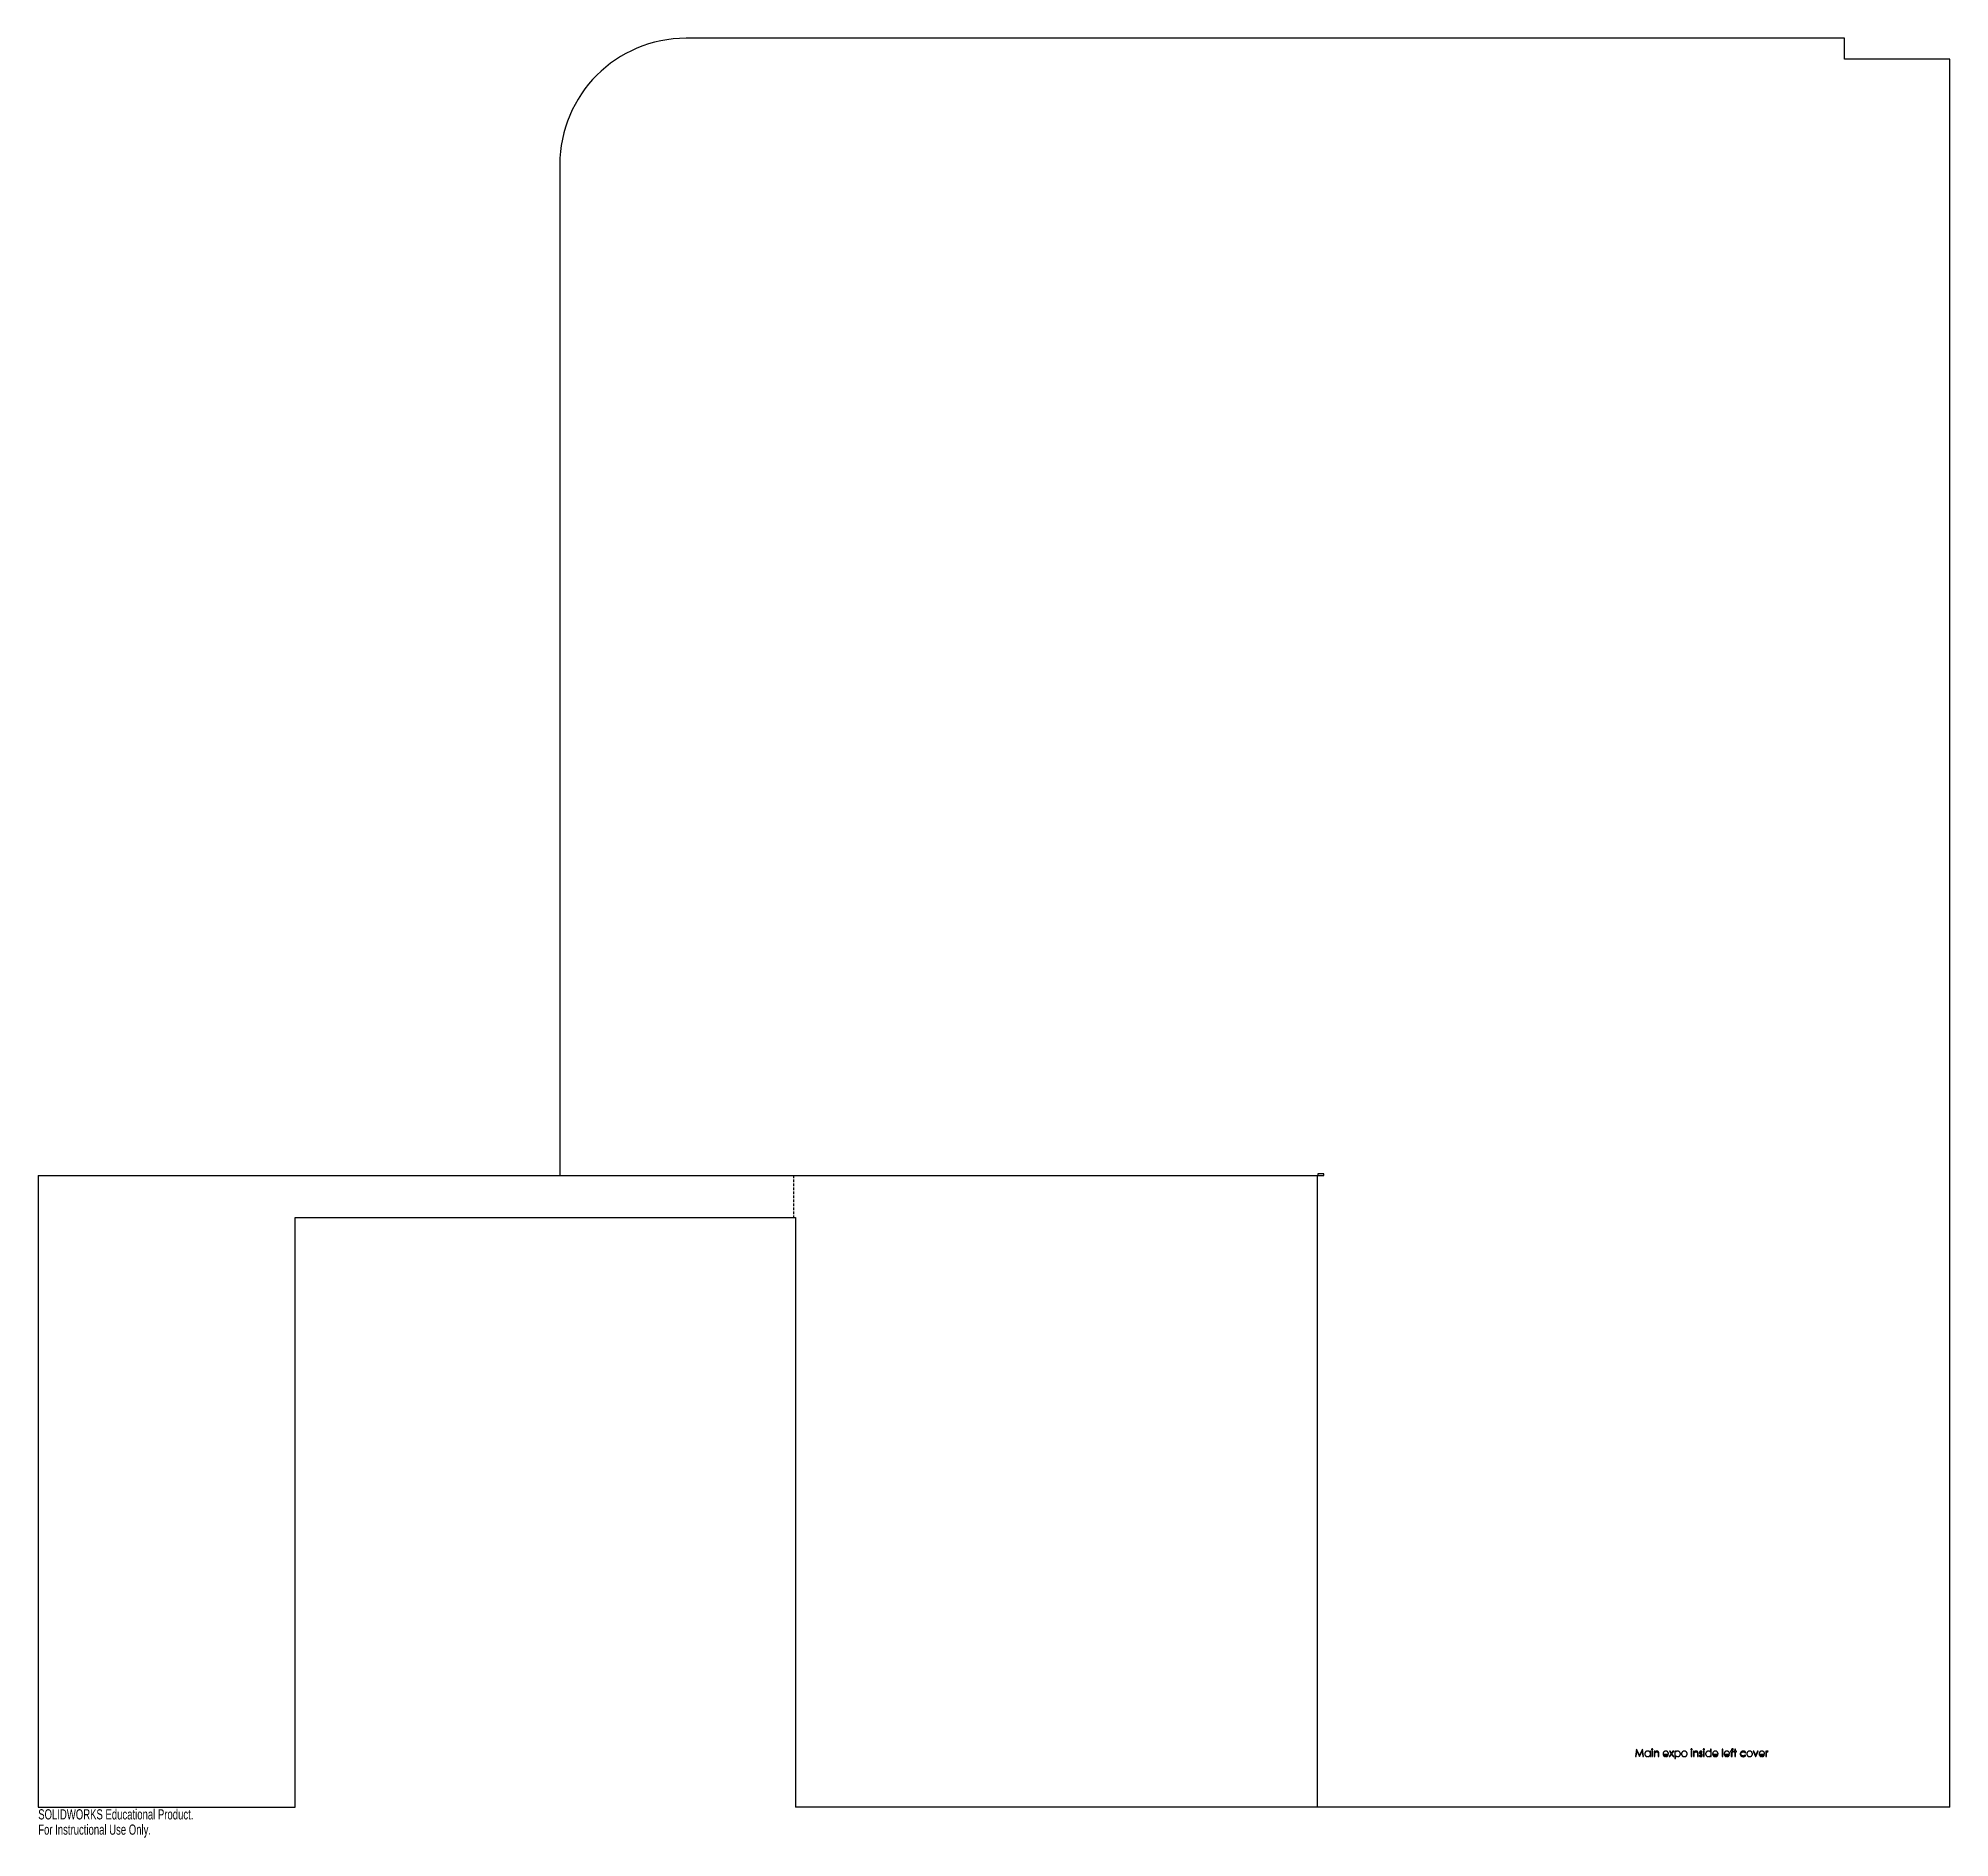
# Model space of a CAD drawing. Header units: millimetres. Extents: x -609 to 298, y -15 to 840.
import ezdxf

# ---------------------------------------------------------------- set-up
doc = ezdxf.new("R2010")
doc.units = ezdxf.units.MM
doc.linetypes.add('HIDDEN', pattern=[1.905, 1.27, -0.635])
doc.styles.add('SLDTEXTSTYLE0', font='TXT', dxfattribs={"width": 0.7})

msp = doc.modelspace()

# ---------------------------------------------------------------- linework, layer by layer
at = {"color": 7, "linetype": 'Continuous', "lineweight": 25}
for p, q in [((248.32, 840), (-301.68, 840)), ((248.32, 830), (248.32, 840)), ((298.32, 830), (248.32, 830)), ((298.32, 0), (298.32, 830)), ((-361.68, 780), (-361.68, 300)), ((-609.32, 300), (1.07, 300)), ((-609.32, 300), (-609.32, 0)), ((1.07, 300.75), (-1.68, 300.75)), ((-1.68, 300.75), (-1.68, 300)), ((1.07, 300), (1.07, 300.75)), ((-487.32, 280), (-249.72, 280)), ((-487.32, 0), (-487.32, 280)), ((-249.72, 280), (-249.72, 0)), ((149.52, 27.5), (149.06, 24)), ((149.57, 27.5), (149.52, 27.5)), ((151.01, 24.63), (149.57, 27.5)), ((152.45, 27.5), (151.01, 24.63)), ((152.5, 27.5), (152.45, 27.5)), ((152.96, 24), (152.5, 27.5)), ((185.09, 27.59), (184.78, 27.59)), ((184.78, 27.59), (184.78, 26.06)), ((185.09, 24), (185.09, 27.59)), ((190.57, 27.59), (190.25, 27.59)), ((190.25, 27.59), (190.25, 24)), ((190.57, 24), (190.57, 27.59)), ((195.5, 27.24), (195.5, 27.57)), ((196.58, 27.59), (196.27, 27.59)), ((196.27, 27.59), (196.27, 26.55)), ((196.58, 26.55), (196.58, 27.59)), ((149.06, 24), (149.38, 24)), ((149.38, 24), (149.71, 26.52)), ((149.71, 26.52), (150.98, 24)), ((150.98, 24), (151.05, 24)), ((151.05, 24), (152.31, 26.52)), ((152.31, 26.52), (152.65, 24)), ((152.65, 24), (152.96, 24)), ((156.19, 26.55), (155.88, 26.55)), ((155.88, 26.55), (155.88, 26.08)), ((155.88, 24.44), (155.88, 24)), ((155.88, 24), (156.19, 24)), ((156.19, 24), (156.19, 26.55)), ((157.18, 26.55), (156.87, 26.55)), ((156.87, 26.55), (156.87, 24)), ((156.87, 24), (157.18, 24)), ((157.18, 24), (157.18, 26.55)), ((158.26, 26.55), (157.94, 26.55)), ((157.94, 26.55), (157.94, 24)), ((157.94, 24), (158.26, 24)), ((158.26, 26.09), (158.26, 26.55)), ((158.26, 24), (158.26, 24.92)), ((159.87, 25.2), (159.87, 24)), ((159.87, 24), (160.19, 24)), ((160.19, 24), (160.19, 25.3)), ((162.48, 25.21), (164.77, 25.21)), ((164.63, 24.66), (164.35, 24.8)), ((166.01, 25.37), (165.03, 24)), ((165.03, 24), (165.41, 24)), ((165.54, 26.55), (165.17, 26.55)), ((165.17, 26.55), (166.01, 25.37)), ((165.41, 24), (166.2, 25.11)), ((166.2, 25.63), (165.54, 26.55)), ((166.86, 26.55), (166.2, 25.63)), ((166.2, 25.11), (166.99, 24)), ((166.39, 25.37), (167.23, 26.55)), ((167.37, 24), (166.39, 25.37)), ((167.23, 26.55), (166.86, 26.55)), ((166.99, 24), (167.37, 24)), ((168.04, 26.55), (167.73, 26.55)), ((167.73, 26.55), (167.73, 23.05)), ((167.73, 23.05), (168.04, 23.05)), ((168.04, 26.08), (168.04, 26.55)), ((168.04, 23.05), (168.04, 24.46)), ((175.85, 26.55), (175.53, 26.55)), ((175.53, 26.55), (175.53, 24)), ((175.53, 24), (175.85, 24)), ((175.85, 24), (175.85, 26.55)), ((176.93, 26.55), (176.61, 26.55)), ((176.61, 26.55), (176.61, 24)), ((176.61, 24), (176.93, 24)), ((176.93, 26.09), (176.93, 26.55)), ((176.93, 24), (176.93, 24.92)), ((178.54, 25.2), (178.54, 24)), ((178.54, 24), (178.85, 24)), ((178.85, 24), (178.85, 25.3)), ((179.56, 24.54), (179.35, 24.3)), ((180.57, 26.02), (180.78, 26.24)), ((181.73, 26.55), (181.41, 26.55)), ((181.41, 26.55), (181.41, 24)), ((181.41, 24), (181.73, 24)), ((181.73, 24), (181.73, 26.55)), ((184.78, 24.44), (184.78, 24)), ((184.78, 24), (185.09, 24)), ((186.03, 25.21), (188.32, 25.21)), ((188.19, 24.66), (187.91, 24.8)), ((190.25, 24), (190.57, 24)), ((191.51, 25.21), (193.8, 25.21)), ((193.66, 24.66), (193.38, 24.8)), ((194.6, 26.55), (194.25, 26.55)), ((194.25, 26.55), (194.25, 26.24)), ((194.25, 26.24), (194.6, 26.24)), ((194.6, 26.96), (194.6, 26.55)), ((194.6, 26.24), (194.6, 24)), ((194.6, 24), (194.92, 24)), ((194.92, 26.55), (194.92, 26.91)), ((195.46, 26.55), (194.92, 26.55)), ((194.92, 24), (194.92, 26.24)), ((194.92, 26.24), (195.46, 26.24)), ((195.46, 26.24), (195.46, 26.55)), ((195.82, 26.55), (195.82, 26.24)), ((196.27, 26.55), (195.82, 26.55)), ((195.82, 26.24), (196.27, 26.24)), ((196.27, 26.24), (196.27, 24)), ((196.27, 24), (196.58, 24)), ((197.03, 26.55), (196.58, 26.55)), ((196.58, 24), (196.58, 26.24)), ((196.58, 26.24), (197.03, 26.24)), ((197.03, 26.24), (197.03, 26.55)), ((201.16, 25.84), (201.43, 26)), ((201.43, 24.54), (201.16, 24.72)), ((205.31, 26.55), (204.97, 26.55)), ((204.97, 26.55), (206.14, 24)), ((206.16, 24.69), (205.31, 26.55)), ((206.14, 24), (206.18, 24)), ((207.01, 26.55), (206.16, 24.69)), ((206.18, 24), (207.35, 26.55)), ((207.35, 26.55), (207.01, 26.55)), ((208.11, 25.21), (210.4, 25.21)), ((210.27, 24.66), (209.99, 24.8)), ((211.25, 26.55), (210.94, 26.55)), ((210.94, 26.55), (210.94, 24)), ((210.94, 24), (211.25, 24)), ((211.25, 26.18), (211.25, 26.55)), ((211.25, 24), (211.25, 24.86)), ((211.98, 26.24), (212.15, 26.51)), ((-609.32, 0), (-487.32, 0)), ((298.32, 0), (-249.72, 0))]:
    msp.add_line(p, q, dxfattribs=at)
at = {"color": 7, "linetype": 'HIDDEN'}
msp.add_line((-250.66, 300), (-250.66, 280), dxfattribs=at)
at = {"color": 7, "linetype": 'Continuous'}
msp.add_line((-1.84, 0), (-1.84, 300), dxfattribs=at)
at = {"color": 7, "linetype": 'Continuous', "lineweight": 25}
msp.add_arc((-301.68, 780), 60, 90, 180, dxfattribs=at)
for points, knots in [([(157.02, 27.63), (156.99, 27.63), (156.93, 27.62), (156.86, 27.59), (156.82, 27.55), (156.78, 27.51), (156.74, 27.45), (156.73, 27.4), (156.73, 27.36)], [0, 0, 0, 0, 0.255106, 0.381885, 0.510255, 0.636563, 0.757851, 1, 1, 1, 1]), ([(156.73, 27.36), (156.73, 27.33), (156.74, 27.27), (156.78, 27.21), (156.82, 27.17), (156.86, 27.14), (156.93, 27.1), (156.99, 27.09), (157.02, 27.09)], [0, 0, 0, 0, 0.238915, 0.359557, 0.486635, 0.615787, 0.743339, 1, 1, 1, 1]), ([(157.32, 27.36), (157.32, 27.4), (157.31, 27.45), (157.27, 27.51), (157.23, 27.55), (157.19, 27.59), (157.12, 27.62), (157.06, 27.63), (157.02, 27.63)], [0, 0, 0, 0, 0.24077, 0.361368, 0.48802, 0.615659, 0.741716, 1, 1, 1, 1]), ([(157.02, 27.09), (157.06, 27.09), (157.12, 27.1), (157.19, 27.14), (157.23, 27.17), (157.27, 27.21), (157.31, 27.27), (157.32, 27.33), (157.32, 27.36)], [0, 0, 0, 0, 0.25985, 0.386671, 0.515083, 0.642503, 0.762454, 1, 1, 1, 1]), ([(175.69, 27.63), (175.65, 27.63), (175.6, 27.62), (175.53, 27.59), (175.48, 27.55), (175.45, 27.51), (175.41, 27.45), (175.4, 27.4), (175.4, 27.36)], [0, 0, 0, 0, 0.255106, 0.381885, 0.510255, 0.636563, 0.757851, 1, 1, 1, 1]), ([(175.4, 27.36), (175.4, 27.33), (175.41, 27.27), (175.45, 27.21), (175.48, 27.17), (175.53, 27.14), (175.6, 27.1), (175.65, 27.09), (175.69, 27.09)], [0, 0, 0, 0, 0.238915, 0.359557, 0.486635, 0.615787, 0.743339, 1, 1, 1, 1]), ([(175.98, 27.36), (175.98, 27.4), (175.97, 27.45), (175.94, 27.51), (175.9, 27.55), (175.85, 27.59), (175.79, 27.62), (175.73, 27.63), (175.69, 27.63)], [0, 0, 0, 0, 0.24077, 0.361368, 0.48802, 0.615659, 0.741716, 1, 1, 1, 1]), ([(175.69, 27.09), (175.73, 27.09), (175.79, 27.1), (175.85, 27.14), (175.9, 27.17), (175.94, 27.21), (175.97, 27.27), (175.98, 27.33), (175.98, 27.36)], [0, 0, 0, 0, 0.25985, 0.386671, 0.515083, 0.642503, 0.762454, 1, 1, 1, 1]), ([(181.57, 27.63), (181.53, 27.63), (181.47, 27.62), (181.41, 27.59), (181.36, 27.55), (181.33, 27.51), (181.29, 27.45), (181.28, 27.4), (181.28, 27.36)], [0, 0, 0, 0, 0.255106, 0.381885, 0.510255, 0.636563, 0.757851, 1, 1, 1, 1]), ([(181.28, 27.36), (181.28, 27.33), (181.29, 27.27), (181.33, 27.21), (181.36, 27.17), (181.41, 27.14), (181.47, 27.1), (181.53, 27.09), (181.57, 27.09)], [0, 0, 0, 0, 0.238915, 0.359557, 0.486635, 0.615787, 0.743339, 1, 1, 1, 1]), ([(181.86, 27.36), (181.86, 27.4), (181.85, 27.45), (181.81, 27.51), (181.78, 27.55), (181.73, 27.59), (181.66, 27.62), (181.61, 27.63), (181.57, 27.63)], [0, 0, 0, 0, 0.24077, 0.361368, 0.48802, 0.615659, 0.741716, 1, 1, 1, 1]), ([(181.57, 27.09), (181.61, 27.09), (181.66, 27.1), (181.73, 27.14), (181.78, 27.17), (181.81, 27.21), (181.85, 27.27), (181.86, 27.33), (181.86, 27.36)], [0, 0, 0, 0, 0.25985, 0.386671, 0.515083, 0.642503, 0.762454, 1, 1, 1, 1]), ([(195.12, 27.63), (195.07, 27.63), (194.99, 27.62), (194.89, 27.59), (194.83, 27.56), (194.77, 27.52), (194.72, 27.47), (194.68, 27.42), (194.66, 27.37), (194.64, 27.33), (194.63, 27.29), (194.62, 27.25), (194.62, 27.2), (194.61, 27.15), (194.61, 27.07), (194.6, 27.01), (194.6, 26.96)], [0, 0, 0, 0, 0.16461, 0.240355, 0.313698, 0.383938, 0.451083, 0.516827, 0.583095, 0.61837, 0.658496, 0.703358, 0.752084, 0.807052, 0.866144, 1, 1, 1, 1]), ([(194.92, 26.91), (194.92, 26.94), (194.92, 26.99), (194.92, 27.05), (194.93, 27.09), (194.93, 27.12), (194.93, 27.15), (194.93, 27.17), (194.94, 27.19), (194.95, 27.21), (194.97, 27.24), (194.99, 27.26), (195.02, 27.28), (195.06, 27.3), (195.11, 27.31), (195.15, 27.32), (195.18, 27.32)], [0, 0, 0, 0, 0.177182, 0.250494, 0.316567, 0.371666, 0.418491, 0.455466, 0.483325, 0.531454, 0.583012, 0.639224, 0.702281, 0.770576, 0.841276, 1, 1, 1, 1]), ([(195.5, 27.57), (195.43, 27.59), (195.31, 27.62), (195.18, 27.63), (195.12, 27.63)], [0, 0, 0, 0, 0.546137, 1, 1, 1, 1]), ([(195.18, 27.32), (195.23, 27.32), (195.34, 27.3), (195.45, 27.26), (195.5, 27.24)], [0, 0, 0, 0, 0.446972, 1, 1, 1, 1]), ([(154.85, 26.6), (154.76, 26.6), (154.62, 26.59), (154.45, 26.55), (154.33, 26.5), (154.21, 26.45), (154.1, 26.38), (153.99, 26.31), (153.9, 26.21), (153.8, 26.12), (153.72, 26.01), (153.65, 25.9), (153.6, 25.79), (153.56, 25.67), (153.51, 25.5), (153.5, 25.37), (153.5, 25.28)], [0, 0, 0, 0, 0.128369, 0.190418, 0.251921, 0.313274, 0.375086, 0.438389, 0.503209, 0.567967, 0.630868, 0.691997, 0.752426, 0.813096, 0.873921, 1, 1, 1, 1]), ([(153.5, 25.28), (153.5, 25.19), (153.51, 25.06), (153.55, 24.89), (153.6, 24.77), (153.65, 24.65), (153.72, 24.54), (153.8, 24.44), (153.89, 24.34), (153.99, 24.25), (154.1, 24.17), (154.21, 24.1), (154.32, 24.05), (154.44, 24), (154.61, 23.96), (154.75, 23.95), (154.84, 23.95)], [0, 0, 0, 0, 0.128099, 0.189669, 0.250706, 0.311891, 0.373265, 0.435809, 0.500424, 0.565061, 0.627671, 0.689332, 0.75007, 0.810996, 0.872567, 1, 1, 1, 1]), ([(154.84, 23.95), (154.94, 23.95), (155.08, 23.97), (155.27, 24.02), (155.41, 24.07), (155.54, 24.14), (155.7, 24.25), (155.81, 24.36), (155.88, 24.44)], [0, 0, 0, 0, 0.251855, 0.3727, 0.492835, 0.61373, 0.737915, 1, 1, 1, 1]), ([(155.88, 26.08), (155.82, 26.17), (155.72, 26.28), (155.55, 26.41), (155.43, 26.48), (155.29, 26.53), (155.1, 26.59), (154.95, 26.6), (154.85, 26.6)], [0, 0, 0, 0, 0.261894, 0.385202, 0.504745, 0.623985, 0.745346, 1, 1, 1, 1]), ([(159.23, 26.6), (159.14, 26.6), (159, 26.59), (158.83, 26.53), (158.7, 26.48), (158.58, 26.41), (158.42, 26.29), (158.32, 26.18), (158.26, 26.09)], [0, 0, 0, 0, 0.243411, 0.36189, 0.48007, 0.601012, 0.726431, 1, 1, 1, 1]), ([(158.26, 24.92), (158.26, 25), (158.26, 25.11), (158.27, 25.25), (158.27, 25.34), (158.28, 25.42), (158.29, 25.51), (158.3, 25.57), (158.31, 25.61)], [0, 0, 0, 0, 0.333601, 0.479157, 0.61054, 0.728948, 0.832385, 1, 1, 1, 1]), ([(158.31, 25.61), (158.32, 25.66), (158.34, 25.72), (158.39, 25.81), (158.42, 25.87), (158.47, 25.93), (158.52, 25.99), (158.57, 26.04), (158.63, 26.09), (158.69, 26.14), (158.75, 26.18), (158.82, 26.21), (158.89, 26.24), (158.96, 26.26), (159.05, 26.28), (159.13, 26.29), (159.18, 26.29)], [0, 0, 0, 0, 0.123883, 0.184782, 0.245602, 0.307065, 0.369229, 0.432026, 0.49708, 0.561852, 0.625426, 0.687649, 0.74977, 0.811016, 0.873373, 1, 1, 1, 1]), ([(159.18, 26.29), (159.26, 26.29), (159.38, 26.27), (159.52, 26.22), (159.61, 26.16), (159.69, 26.09), (159.78, 25.97), (159.82, 25.86), (159.84, 25.78)], [0, 0, 0, 0, 0.270019, 0.390719, 0.506822, 0.621524, 0.739167, 1, 1, 1, 1]), ([(160.19, 25.3), (160.19, 25.38), (160.19, 25.5), (160.17, 25.65), (160.16, 25.75), (160.15, 25.84), (160.13, 25.92), (160.11, 26), (160.07, 26.09), (160.02, 26.18), (159.95, 26.29), (159.85, 26.38), (159.75, 26.46), (159.63, 26.52), (159.46, 26.58), (159.32, 26.6), (159.23, 26.6)], [0, 0, 0, 0, 0.131726, 0.190668, 0.245197, 0.295509, 0.341244, 0.383386, 0.42144, 0.492956, 0.562869, 0.633024, 0.704457, 0.776512, 0.848822, 1, 1, 1, 1]), ([(159.84, 25.78), (159.84, 25.75), (159.85, 25.7), (159.86, 25.63), (159.87, 25.56), (159.87, 25.48), (159.87, 25.36), (159.87, 25.27), (159.87, 25.2)], [0, 0, 0, 0, 0.158517, 0.25992, 0.376746, 0.510174, 0.65789, 1, 1, 1, 1]), ([(162.46, 26.12), (162.41, 26.06), (162.34, 25.97), (162.28, 25.83), (162.23, 25.72), (162.2, 25.61), (162.17, 25.46), (162.16, 25.35), (162.16, 25.27)], [0, 0, 0, 0, 0.253422, 0.376704, 0.499449, 0.622572, 0.746232, 1, 1, 1, 1]), ([(162.16, 25.27), (162.16, 25.19), (162.17, 25.06), (162.21, 24.9), (162.25, 24.79), (162.29, 24.67), (162.35, 24.56), (162.42, 24.46), (162.5, 24.36), (162.59, 24.26), (162.69, 24.18), (162.8, 24.11), (162.91, 24.05), (163.03, 24.01), (163.21, 23.96), (163.35, 23.95), (163.45, 23.95)], [0, 0, 0, 0, 0.12108, 0.180068, 0.23919, 0.298706, 0.358881, 0.420369, 0.483448, 0.546566, 0.608699, 0.670186, 0.731865, 0.795203, 0.860371, 1, 1, 1, 1]), ([(163.46, 26.6), (163.36, 26.6), (163.21, 26.59), (163.02, 26.54), (162.89, 26.48), (162.77, 26.42), (162.62, 26.3), (162.52, 26.2), (162.46, 26.12)], [0, 0, 0, 0, 0.260241, 0.383675, 0.50466, 0.625357, 0.746411, 1, 1, 1, 1]), ([(163.41, 24.27), (163.35, 24.27), (163.25, 24.27), (163.13, 24.3), (163.05, 24.33), (162.97, 24.37), (162.89, 24.41), (162.82, 24.47), (162.75, 24.53), (162.69, 24.6), (162.63, 24.67), (162.59, 24.75), (162.55, 24.83), (162.52, 24.92), (162.49, 25.04), (162.48, 25.14), (162.48, 25.21)], [0, 0, 0, 0, 0.127669, 0.188951, 0.249055, 0.309071, 0.369222, 0.430175, 0.492602, 0.555347, 0.616963, 0.678171, 0.739247, 0.801609, 0.865524, 1, 1, 1, 1]), ([(164.35, 24.8), (164.31, 24.74), (164.24, 24.65), (164.15, 24.54), (164.08, 24.48), (164.01, 24.44), (163.94, 24.39), (163.86, 24.36), (163.78, 24.32), (163.69, 24.3), (163.57, 24.27), (163.47, 24.27), (163.41, 24.27)], [0, 0, 0, 0, 0.207935, 0.294694, 0.369732, 0.440831, 0.514251, 0.59139, 0.672274, 0.754341, 0.836121, 1, 1, 1, 1]), ([(163.45, 23.95), (163.54, 23.95), (163.66, 23.96), (163.82, 23.99), (163.94, 24.03), (164.04, 24.07), (164.14, 24.13), (164.24, 24.19), (164.33, 24.26), (164.41, 24.34), (164.52, 24.47), (164.59, 24.58), (164.63, 24.66)], [0, 0, 0, 0, 0.178106, 0.261328, 0.341557, 0.420008, 0.498097, 0.5754, 0.653645, 0.734126, 0.818339, 1, 1, 1, 1]), ([(164.49, 26.1), (164.43, 26.18), (164.32, 26.29), (164.16, 26.41), (164.04, 26.48), (163.9, 26.53), (163.71, 26.59), (163.56, 26.6), (163.46, 26.6)], [0, 0, 0, 0, 0.255257, 0.377248, 0.497742, 0.61812, 0.740967, 1, 1, 1, 1]), ([(164.77, 25.21), (164.76, 25.29), (164.76, 25.42), (164.73, 25.58), (164.69, 25.7), (164.66, 25.81), (164.59, 25.94), (164.53, 26.04), (164.49, 26.1)], [0, 0, 0, 0, 0.270382, 0.39846, 0.52275, 0.643826, 0.763745, 1, 1, 1, 1]), ([(169.07, 26.6), (168.97, 26.6), (168.82, 26.59), (168.63, 26.53), (168.5, 26.48), (168.37, 26.41), (168.21, 26.28), (168.1, 26.17), (168.04, 26.08)], [0, 0, 0, 0, 0.253852, 0.374822, 0.494229, 0.613939, 0.736955, 1, 1, 1, 1]), ([(168.04, 24.46), (168.11, 24.38), (168.22, 24.27), (168.38, 24.15), (168.51, 24.08), (168.64, 24.02), (168.83, 23.97), (168.98, 23.95), (169.08, 23.95)], [0, 0, 0, 0, 0.262003, 0.386599, 0.507884, 0.62877, 0.749452, 1, 1, 1, 1]), ([(170.42, 25.28), (170.42, 25.37), (170.41, 25.5), (170.37, 25.67), (170.32, 25.79), (170.27, 25.9), (170.2, 26.01), (170.12, 26.12), (170.03, 26.21), (169.93, 26.31), (169.82, 26.38), (169.71, 26.45), (169.59, 26.5), (169.47, 26.55), (169.3, 26.59), (169.16, 26.6), (169.07, 26.6)], [0, 0, 0, 0, 0.126015, 0.186809, 0.247448, 0.307846, 0.369121, 0.43199, 0.496715, 0.561502, 0.624773, 0.686554, 0.747875, 0.809347, 0.871364, 1, 1, 1, 1]), ([(169.08, 23.95), (169.17, 23.95), (169.31, 23.96), (169.48, 24), (169.6, 24.05), (169.71, 24.1), (169.82, 24.17), (169.93, 24.25), (170.03, 24.34), (170.12, 24.44), (170.2, 24.54), (170.27, 24.65), (170.32, 24.77), (170.37, 24.89), (170.41, 25.06), (170.42, 25.19), (170.42, 25.28)], [0, 0, 0, 0, 0.1277, 0.18924, 0.250135, 0.310843, 0.372472, 0.435051, 0.499654, 0.564237, 0.62675, 0.688267, 0.74942, 0.810426, 0.871966, 1, 1, 1, 1]), ([(171.31, 26.18), (171.25, 26.11), (171.17, 26.01), (171.09, 25.87), (171.04, 25.76), (171, 25.64), (170.97, 25.48), (170.96, 25.35), (170.96, 25.27)], [0, 0, 0, 0, 0.253759, 0.377286, 0.498912, 0.621321, 0.744762, 1, 1, 1, 1]), ([(170.96, 25.27), (170.96, 25.18), (170.97, 25.06), (171.01, 24.89), (171.05, 24.77), (171.1, 24.66), (171.16, 24.55), (171.24, 24.45), (171.33, 24.35), (171.42, 24.25), (171.52, 24.17), (171.63, 24.1), (171.75, 24.05), (171.87, 24.01), (172.05, 23.96), (172.19, 23.95), (172.28, 23.95)], [0, 0, 0, 0, 0.123182, 0.183034, 0.242866, 0.302517, 0.363315, 0.425069, 0.489042, 0.553087, 0.615445, 0.677286, 0.739175, 0.801676, 0.865365, 1, 1, 1, 1]), ([(172.28, 26.6), (172.19, 26.6), (172.05, 26.59), (171.87, 26.54), (171.74, 26.5), (171.62, 26.44), (171.47, 26.34), (171.37, 26.25), (171.31, 26.18)], [0, 0, 0, 0, 0.258712, 0.382089, 0.503564, 0.625181, 0.747287, 1, 1, 1, 1]), ([(173.25, 26.18), (173.19, 26.25), (173.09, 26.34), (172.94, 26.44), (172.82, 26.5), (172.69, 26.54), (172.52, 26.59), (172.38, 26.6), (172.28, 26.6)], [0, 0, 0, 0, 0.253129, 0.375307, 0.496196, 0.617866, 0.741668, 1, 1, 1, 1]), ([(172.28, 23.95), (172.38, 23.95), (172.51, 23.96), (172.69, 24.01), (172.81, 24.05), (172.93, 24.1), (173.04, 24.17), (173.14, 24.25), (173.24, 24.35), (173.32, 24.45), (173.4, 24.55), (173.46, 24.66), (173.51, 24.77), (173.55, 24.89), (173.59, 25.06), (173.61, 25.18), (173.6, 25.27)], [0, 0, 0, 0, 0.134134, 0.197903, 0.260483, 0.322146, 0.383778, 0.446215, 0.510341, 0.574395, 0.636226, 0.697102, 0.756828, 0.816735, 0.876663, 1, 1, 1, 1]), ([(173.6, 25.27), (173.6, 25.35), (173.59, 25.48), (173.56, 25.64), (173.52, 25.76), (173.47, 25.87), (173.39, 26.02), (173.31, 26.12), (173.25, 26.18)], [0, 0, 0, 0, 0.255435, 0.378632, 0.501466, 0.623494, 0.746166, 1, 1, 1, 1]), ([(177.9, 26.6), (177.81, 26.6), (177.67, 26.59), (177.49, 26.53), (177.37, 26.48), (177.25, 26.41), (177.09, 26.29), (176.99, 26.18), (176.93, 26.09)], [0, 0, 0, 0, 0.243411, 0.36189, 0.48007, 0.601012, 0.726431, 1, 1, 1, 1]), ([(176.93, 24.92), (176.93, 25), (176.93, 25.11), (176.93, 25.25), (176.94, 25.34), (176.94, 25.42), (176.95, 25.51), (176.96, 25.57), (176.97, 25.61)], [0, 0, 0, 0, 0.333601, 0.479157, 0.61054, 0.728948, 0.832385, 1, 1, 1, 1]), ([(176.97, 25.61), (176.99, 25.66), (177.01, 25.72), (177.05, 25.81), (177.09, 25.87), (177.13, 25.93), (177.18, 25.99), (177.24, 26.04), (177.29, 26.09), (177.35, 26.14), (177.42, 26.18), (177.48, 26.21), (177.55, 26.24), (177.62, 26.26), (177.72, 26.28), (177.79, 26.29), (177.84, 26.29)], [0, 0, 0, 0, 0.123883, 0.184782, 0.245602, 0.307065, 0.369229, 0.432026, 0.49708, 0.561852, 0.625426, 0.687649, 0.74977, 0.811016, 0.873373, 1, 1, 1, 1]), ([(177.84, 26.29), (177.93, 26.29), (178.04, 26.27), (178.19, 26.22), (178.28, 26.16), (178.36, 26.09), (178.45, 25.97), (178.49, 25.86), (178.5, 25.78)], [0, 0, 0, 0, 0.270019, 0.390719, 0.506822, 0.621524, 0.739167, 1, 1, 1, 1]), ([(178.85, 25.3), (178.86, 25.38), (178.85, 25.5), (178.84, 25.65), (178.83, 25.75), (178.81, 25.84), (178.8, 25.92), (178.77, 26), (178.74, 26.09), (178.69, 26.18), (178.61, 26.29), (178.52, 26.38), (178.42, 26.46), (178.3, 26.52), (178.13, 26.58), (177.99, 26.6), (177.9, 26.6)], [0, 0, 0, 0, 0.131726, 0.190668, 0.245197, 0.295509, 0.341244, 0.383386, 0.42144, 0.492956, 0.562869, 0.633024, 0.704457, 0.776512, 0.848822, 1, 1, 1, 1]), ([(178.5, 25.78), (178.51, 25.75), (178.52, 25.7), (178.53, 25.63), (178.53, 25.56), (178.54, 25.48), (178.54, 25.36), (178.54, 25.27), (178.54, 25.2)], [0, 0, 0, 0, 0.158517, 0.25992, 0.376746, 0.510174, 0.65789, 1, 1, 1, 1]), ([(179.35, 24.3), (179.39, 24.25), (179.46, 24.17), (179.58, 24.09), (179.67, 24.04), (179.77, 24), (179.9, 23.96), (180.01, 23.95), (180.08, 23.95)], [0, 0, 0, 0, 0.244599, 0.368542, 0.495306, 0.622781, 0.748276, 1, 1, 1, 1]), ([(180.13, 26.6), (180.08, 26.6), (180.02, 26.59), (179.93, 26.57), (179.87, 26.55), (179.82, 26.53), (179.76, 26.49), (179.71, 26.45), (179.67, 26.41), (179.62, 26.36), (179.59, 26.31), (179.55, 26.25), (179.53, 26.19), (179.51, 26.13), (179.49, 26.04), (179.48, 25.97), (179.48, 25.93)], [0, 0, 0, 0, 0.129116, 0.190614, 0.251235, 0.31109, 0.371186, 0.432119, 0.494921, 0.557364, 0.619127, 0.680272, 0.741387, 0.803493, 0.866956, 1, 1, 1, 1]), ([(179.48, 25.93), (179.48, 25.86), (179.5, 25.72), (179.56, 25.59), (179.6, 25.53)], [0, 0, 0, 0, 0.507409, 1, 1, 1, 1]), ([(180.06, 24.27), (180.02, 24.27), (179.95, 24.28), (179.87, 24.3), (179.8, 24.33), (179.74, 24.37), (179.65, 24.44), (179.59, 24.49), (179.56, 24.54)], [0, 0, 0, 0, 0.224994, 0.340762, 0.459499, 0.582828, 0.714096, 1, 1, 1, 1]), ([(179.6, 25.53), (179.62, 25.5), (179.66, 25.46), (179.72, 25.4), (179.77, 25.36), (179.83, 25.32), (179.92, 25.26), (179.99, 25.21), (180.04, 25.19)], [0, 0, 0, 0, 0.197704, 0.307846, 0.427176, 0.556225, 0.69405, 1, 1, 1, 1]), ([(179.8, 25.94), (179.8, 25.99), (179.81, 26.05), (179.85, 26.13), (179.89, 26.18), (179.94, 26.23), (180.02, 26.27), (180.09, 26.29), (180.13, 26.29)], [0, 0, 0, 0, 0.248972, 0.371496, 0.501489, 0.630834, 0.754099, 1, 1, 1, 1]), ([(179.88, 25.71), (179.86, 25.74), (179.81, 25.82), (179.8, 25.9), (179.8, 25.94)], [0, 0, 0, 0, 0.520597, 1, 1, 1, 1]), ([(180.25, 25.45), (180.21, 25.47), (180.15, 25.5), (180.07, 25.55), (180.02, 25.59), (179.98, 25.62), (179.93, 25.66), (179.9, 25.69), (179.88, 25.71)], [0, 0, 0, 0, 0.323879, 0.466432, 0.597783, 0.716018, 0.82244, 1, 1, 1, 1]), ([(180.04, 25.19), (180.09, 25.16), (180.15, 25.12), (180.24, 25.08), (180.29, 25.04), (180.33, 25.01), (180.38, 24.97), (180.41, 24.94), (180.43, 24.92)], [0, 0, 0, 0, 0.333737, 0.479199, 0.610449, 0.72773, 0.832538, 1, 1, 1, 1]), ([(180.52, 24.68), (180.52, 24.62), (180.5, 24.54), (180.44, 24.45), (180.38, 24.39), (180.32, 24.33), (180.21, 24.28), (180.12, 24.27), (180.06, 24.27)], [0, 0, 0, 0, 0.235282, 0.355491, 0.482314, 0.612164, 0.738104, 1, 1, 1, 1]), ([(180.08, 23.95), (180.13, 23.95), (180.21, 23.96), (180.31, 23.98), (180.37, 24.01), (180.44, 24.04), (180.5, 24.07), (180.56, 24.12), (180.62, 24.17), (180.67, 24.22), (180.71, 24.28), (180.75, 24.34), (180.78, 24.41), (180.8, 24.47), (180.82, 24.57), (180.83, 24.64), (180.83, 24.69)], [0, 0, 0, 0, 0.13136, 0.194502, 0.256432, 0.317603, 0.378628, 0.440481, 0.504296, 0.568111, 0.629963, 0.690475, 0.75136, 0.811403, 0.872801, 1, 1, 1, 1]), ([(180.78, 26.24), (180.73, 26.29), (180.65, 26.37), (180.54, 26.46), (180.46, 26.51), (180.38, 26.55), (180.27, 26.59), (180.18, 26.6), (180.13, 26.6)], [0, 0, 0, 0, 0.297288, 0.430939, 0.555548, 0.673873, 0.786588, 1, 1, 1, 1]), ([(180.13, 26.29), (180.17, 26.29), (180.22, 26.28), (180.29, 26.25), (180.35, 26.22), (180.41, 26.18), (180.48, 26.12), (180.54, 26.06), (180.57, 26.02)], [0, 0, 0, 0, 0.206666, 0.316475, 0.434037, 0.558691, 0.694964, 1, 1, 1, 1]), ([(180.71, 25.09), (180.69, 25.12), (180.65, 25.16), (180.59, 25.22), (180.53, 25.27), (180.47, 25.31), (180.38, 25.37), (180.3, 25.42), (180.25, 25.45)], [0, 0, 0, 0, 0.195419, 0.305848, 0.425124, 0.553787, 0.692885, 1, 1, 1, 1]), ([(180.43, 24.92), (180.46, 24.89), (180.5, 24.81), (180.51, 24.72), (180.52, 24.68)], [0, 0, 0, 0, 0.499547, 1, 1, 1, 1]), ([(180.83, 24.69), (180.83, 24.76), (180.81, 24.9), (180.75, 25.03), (180.71, 25.09)], [0, 0, 0, 0, 0.504765, 1, 1, 1, 1]), ([(183.74, 26.6), (183.65, 26.6), (183.52, 26.59), (183.35, 26.55), (183.23, 26.5), (183.11, 26.45), (183, 26.38), (182.89, 26.31), (182.79, 26.21), (182.7, 26.12), (182.62, 26.01), (182.55, 25.9), (182.5, 25.79), (182.45, 25.67), (182.41, 25.5), (182.4, 25.37), (182.4, 25.28)], [0, 0, 0, 0, 0.128369, 0.190418, 0.251921, 0.313274, 0.375086, 0.438389, 0.503209, 0.567967, 0.630868, 0.691997, 0.752426, 0.813096, 0.873921, 1, 1, 1, 1]), ([(182.4, 25.28), (182.4, 25.19), (182.41, 25.06), (182.45, 24.89), (182.5, 24.77), (182.55, 24.65), (182.62, 24.54), (182.7, 24.44), (182.79, 24.34), (182.89, 24.25), (182.99, 24.17), (183.1, 24.1), (183.22, 24.05), (183.34, 24), (183.51, 23.96), (183.64, 23.95), (183.73, 23.95)], [0, 0, 0, 0, 0.128099, 0.189669, 0.250706, 0.311891, 0.373265, 0.435809, 0.500424, 0.565061, 0.627671, 0.689332, 0.75007, 0.810996, 0.872567, 1, 1, 1, 1]), ([(183.73, 23.95), (183.83, 23.95), (183.98, 23.97), (184.17, 24.02), (184.31, 24.07), (184.44, 24.14), (184.6, 24.25), (184.71, 24.36), (184.78, 24.44)], [0, 0, 0, 0, 0.251855, 0.3727, 0.492835, 0.61373, 0.737915, 1, 1, 1, 1]), ([(184.78, 26.06), (184.71, 26.14), (184.61, 26.26), (184.45, 26.39), (184.32, 26.47), (184.19, 26.53), (184, 26.58), (183.85, 26.6), (183.74, 26.6)], [0, 0, 0, 0, 0.261489, 0.385247, 0.505898, 0.62579, 0.747015, 1, 1, 1, 1]), ([(186.01, 26.12), (185.97, 26.06), (185.9, 25.97), (185.83, 25.83), (185.79, 25.72), (185.76, 25.61), (185.73, 25.46), (185.72, 25.35), (185.72, 25.27)], [0, 0, 0, 0, 0.253422, 0.376704, 0.499449, 0.622572, 0.746232, 1, 1, 1, 1]), ([(185.72, 25.27), (185.72, 25.19), (185.73, 25.06), (185.77, 24.9), (185.8, 24.79), (185.85, 24.67), (185.91, 24.56), (185.98, 24.46), (186.06, 24.36), (186.15, 24.26), (186.25, 24.18), (186.35, 24.11), (186.47, 24.05), (186.59, 24.01), (186.77, 23.96), (186.91, 23.95), (187.01, 23.95)], [0, 0, 0, 0, 0.12108, 0.180068, 0.23919, 0.298706, 0.358881, 0.420369, 0.483448, 0.546566, 0.608699, 0.670186, 0.731865, 0.795203, 0.860371, 1, 1, 1, 1]), ([(187.01, 26.6), (186.91, 26.6), (186.77, 26.59), (186.58, 26.54), (186.45, 26.48), (186.33, 26.42), (186.17, 26.3), (186.08, 26.2), (186.01, 26.12)], [0, 0, 0, 0, 0.260241, 0.383675, 0.50466, 0.625357, 0.746411, 1, 1, 1, 1]), ([(186.97, 24.27), (186.9, 24.27), (186.81, 24.27), (186.69, 24.3), (186.61, 24.33), (186.53, 24.37), (186.45, 24.41), (186.38, 24.47), (186.31, 24.53), (186.25, 24.6), (186.19, 24.67), (186.14, 24.75), (186.11, 24.83), (186.08, 24.92), (186.04, 25.04), (186.04, 25.14), (186.03, 25.21)], [0, 0, 0, 0, 0.127669, 0.188951, 0.249055, 0.309071, 0.369222, 0.430175, 0.492602, 0.555347, 0.616963, 0.678171, 0.739247, 0.801609, 0.865524, 1, 1, 1, 1]), ([(187.91, 24.8), (187.87, 24.74), (187.8, 24.65), (187.71, 24.54), (187.64, 24.48), (187.57, 24.44), (187.5, 24.39), (187.42, 24.36), (187.33, 24.32), (187.24, 24.3), (187.12, 24.27), (187.03, 24.27), (186.97, 24.27)], [0, 0, 0, 0, 0.207935, 0.294694, 0.369732, 0.440831, 0.514251, 0.59139, 0.672274, 0.754341, 0.836121, 1, 1, 1, 1]), ([(188.04, 26.1), (187.98, 26.18), (187.88, 26.29), (187.72, 26.41), (187.6, 26.48), (187.46, 26.53), (187.27, 26.59), (187.12, 26.6), (187.01, 26.6)], [0, 0, 0, 0, 0.255257, 0.377248, 0.497742, 0.61812, 0.740967, 1, 1, 1, 1]), ([(187.01, 23.95), (187.09, 23.95), (187.22, 23.96), (187.38, 23.99), (187.49, 24.03), (187.6, 24.07), (187.7, 24.13), (187.8, 24.19), (187.89, 24.26), (187.97, 24.34), (188.08, 24.47), (188.15, 24.58), (188.19, 24.66)], [0, 0, 0, 0, 0.178106, 0.261328, 0.341557, 0.420008, 0.498097, 0.5754, 0.653645, 0.734126, 0.818339, 1, 1, 1, 1]), ([(188.32, 25.21), (188.32, 25.29), (188.31, 25.42), (188.28, 25.58), (188.25, 25.7), (188.21, 25.81), (188.15, 25.94), (188.09, 26.04), (188.04, 26.1)], [0, 0, 0, 0, 0.270382, 0.39846, 0.52275, 0.643826, 0.763745, 1, 1, 1, 1]), ([(191.49, 26.12), (191.44, 26.06), (191.38, 25.97), (191.31, 25.83), (191.27, 25.72), (191.23, 25.61), (191.2, 25.46), (191.2, 25.35), (191.19, 25.27)], [0, 0, 0, 0, 0.253422, 0.376704, 0.499449, 0.622572, 0.746232, 1, 1, 1, 1]), ([(191.19, 25.27), (191.2, 25.19), (191.2, 25.06), (191.24, 24.9), (191.28, 24.79), (191.33, 24.67), (191.38, 24.56), (191.45, 24.46), (191.53, 24.36), (191.62, 24.26), (191.72, 24.18), (191.83, 24.11), (191.94, 24.05), (192.07, 24.01), (192.24, 23.96), (192.39, 23.95), (192.48, 23.95)], [0, 0, 0, 0, 0.12108, 0.180068, 0.23919, 0.298706, 0.358881, 0.420369, 0.483448, 0.546566, 0.608699, 0.670186, 0.731865, 0.795203, 0.860371, 1, 1, 1, 1]), ([(192.49, 26.6), (192.39, 26.6), (192.24, 26.59), (192.05, 26.54), (191.92, 26.48), (191.8, 26.42), (191.65, 26.3), (191.55, 26.2), (191.49, 26.12)], [0, 0, 0, 0, 0.260241, 0.383675, 0.50466, 0.625357, 0.746411, 1, 1, 1, 1]), ([(192.44, 24.27), (192.38, 24.27), (192.29, 24.27), (192.17, 24.3), (192.08, 24.33), (192, 24.37), (191.92, 24.41), (191.85, 24.47), (191.78, 24.53), (191.72, 24.6), (191.67, 24.67), (191.62, 24.75), (191.58, 24.83), (191.55, 24.92), (191.52, 25.04), (191.51, 25.14), (191.51, 25.21)], [0, 0, 0, 0, 0.127669, 0.188951, 0.249055, 0.309071, 0.369222, 0.430175, 0.492602, 0.555347, 0.616963, 0.678171, 0.739247, 0.801609, 0.865524, 1, 1, 1, 1]), ([(193.38, 24.8), (193.34, 24.74), (193.27, 24.65), (193.18, 24.54), (193.11, 24.48), (193.05, 24.44), (192.97, 24.39), (192.89, 24.36), (192.81, 24.32), (192.72, 24.3), (192.6, 24.27), (192.5, 24.27), (192.44, 24.27)], [0, 0, 0, 0, 0.207935, 0.294694, 0.369732, 0.440831, 0.514251, 0.59139, 0.672274, 0.754341, 0.836121, 1, 1, 1, 1]), ([(192.48, 23.95), (192.57, 23.95), (192.69, 23.96), (192.86, 23.99), (192.97, 24.03), (193.07, 24.07), (193.18, 24.13), (193.27, 24.19), (193.36, 24.26), (193.44, 24.34), (193.55, 24.47), (193.62, 24.58), (193.66, 24.66)], [0, 0, 0, 0, 0.178106, 0.261328, 0.341557, 0.420008, 0.498097, 0.5754, 0.653645, 0.734126, 0.818339, 1, 1, 1, 1]), ([(193.52, 26.1), (193.46, 26.18), (193.35, 26.29), (193.2, 26.41), (193.07, 26.48), (192.94, 26.53), (192.74, 26.59), (192.59, 26.6), (192.49, 26.6)], [0, 0, 0, 0, 0.255257, 0.377248, 0.497742, 0.61812, 0.740967, 1, 1, 1, 1]), ([(193.8, 25.21), (193.8, 25.29), (193.79, 25.42), (193.76, 25.58), (193.73, 25.7), (193.69, 25.81), (193.62, 25.94), (193.56, 26.04), (193.52, 26.1)], [0, 0, 0, 0, 0.270382, 0.39846, 0.52275, 0.643826, 0.763745, 1, 1, 1, 1]), ([(200.25, 26.6), (200.19, 26.6), (200.09, 26.59), (199.96, 26.58), (199.87, 26.56), (199.78, 26.53), (199.69, 26.5), (199.61, 26.47), (199.52, 26.42), (199.44, 26.38), (199.37, 26.33), (199.3, 26.27), (199.23, 26.21), (199.17, 26.15), (199.11, 26.08), (199.06, 26.01), (199.01, 25.94), (198.97, 25.86), (198.93, 25.78), (198.89, 25.69), (198.87, 25.61), (198.85, 25.52), (198.83, 25.4), (198.82, 25.32), (198.82, 25.26)], [0, 0, 0, 0, 0.090405, 0.134022, 0.177193, 0.219957, 0.262249, 0.304554, 0.346762, 0.38863, 0.430157, 0.470985, 0.511317, 0.551813, 0.592449, 0.633145, 0.67459, 0.715827, 0.756474, 0.796993, 0.837169, 0.877364, 0.917864, 1, 1, 1, 1]), ([(198.82, 25.26), (198.82, 25.17), (198.84, 25.04), (198.88, 24.87), (198.92, 24.75), (198.98, 24.64), (199.05, 24.53), (199.13, 24.43), (199.22, 24.33), (199.32, 24.24), (199.43, 24.16), (199.55, 24.1), (199.67, 24.04), (199.8, 24), (199.99, 23.96), (200.13, 23.95), (200.23, 23.95)], [0, 0, 0, 0, 0.123016, 0.18218, 0.241315, 0.30026, 0.359833, 0.421027, 0.48433, 0.548024, 0.610609, 0.672995, 0.73555, 0.798904, 0.863665, 1, 1, 1, 1]), ([(199.14, 25.28), (199.14, 25.35), (199.15, 25.45), (199.18, 25.58), (199.21, 25.67), (199.26, 25.76), (199.31, 25.84), (199.37, 25.92), (199.45, 25.99), (199.53, 26.06), (199.61, 26.12), (199.7, 26.17), (199.8, 26.21), (199.9, 26.25), (200.04, 26.28), (200.16, 26.28), (200.23, 26.29)], [0, 0, 0, 0, 0.122282, 0.181243, 0.239687, 0.298403, 0.358078, 0.419262, 0.482458, 0.54645, 0.609183, 0.671752, 0.734538, 0.798031, 0.863079, 1, 1, 1, 1]), ([(200.23, 24.27), (200.13, 24.27), (199.99, 24.28), (199.8, 24.34), (199.67, 24.4), (199.55, 24.47), (199.45, 24.56), (199.36, 24.66), (199.28, 24.77), (199.22, 24.89), (199.15, 25.06), (199.14, 25.19), (199.14, 25.28)], [0, 0, 0, 0, 0.178471, 0.263762, 0.348667, 0.432135, 0.513403, 0.594976, 0.677471, 0.759679, 0.840035, 1, 1, 1, 1]), ([(200.23, 26.29), (200.32, 26.29), (200.46, 26.27), (200.64, 26.23), (200.76, 26.18), (200.87, 26.11), (201.02, 26.01), (201.11, 25.91), (201.16, 25.84)], [0, 0, 0, 0, 0.26153, 0.385391, 0.506636, 0.626494, 0.747416, 1, 1, 1, 1]), ([(201.16, 24.72), (201.11, 24.64), (201.01, 24.55), (200.86, 24.44), (200.75, 24.38), (200.63, 24.33), (200.46, 24.28), (200.32, 24.27), (200.23, 24.27)], [0, 0, 0, 0, 0.258143, 0.380628, 0.501558, 0.622702, 0.744553, 1, 1, 1, 1]), ([(200.23, 23.95), (200.29, 23.95), (200.39, 23.96), (200.51, 23.97), (200.6, 23.99), (200.69, 24.01), (200.77, 24.04), (200.85, 24.07), (200.93, 24.11), (201.01, 24.15), (201.08, 24.19), (201.15, 24.24), (201.21, 24.29), (201.27, 24.35), (201.35, 24.43), (201.39, 24.5), (201.43, 24.54)], [0, 0, 0, 0, 0.138173, 0.205171, 0.270235, 0.334578, 0.397462, 0.460097, 0.522258, 0.583527, 0.644144, 0.704068, 0.763043, 0.821803, 0.880931, 1, 1, 1, 1]), ([(201.43, 26), (201.39, 26.06), (201.33, 26.15), (201.23, 26.25), (201.15, 26.32), (201.06, 26.38), (200.96, 26.43), (200.86, 26.48), (200.74, 26.52), (200.63, 26.56), (200.46, 26.59), (200.34, 26.6), (200.25, 26.6)], [0, 0, 0, 0, 0.158563, 0.234587, 0.309802, 0.386398, 0.466024, 0.549934, 0.637951, 0.72809, 0.817919, 1, 1, 1, 1]), ([(202.31, 26.18), (202.26, 26.11), (202.18, 26.01), (202.1, 25.87), (202.05, 25.76), (202.01, 25.64), (201.97, 25.48), (201.96, 25.35), (201.96, 25.27)], [0, 0, 0, 0, 0.253759, 0.377286, 0.498912, 0.621321, 0.744762, 1, 1, 1, 1]), ([(201.96, 25.27), (201.96, 25.18), (201.97, 25.06), (202.01, 24.89), (202.05, 24.77), (202.11, 24.66), (202.17, 24.55), (202.25, 24.45), (202.33, 24.35), (202.43, 24.25), (202.53, 24.17), (202.64, 24.1), (202.76, 24.05), (202.88, 24.01), (203.06, 23.96), (203.2, 23.95), (203.29, 23.95)], [0, 0, 0, 0, 0.123182, 0.183034, 0.242866, 0.302517, 0.363315, 0.425069, 0.489042, 0.553087, 0.615445, 0.677286, 0.739175, 0.801676, 0.865365, 1, 1, 1, 1]), ([(203.29, 26.6), (203.19, 26.6), (203.05, 26.59), (202.88, 26.54), (202.75, 26.5), (202.63, 26.44), (202.48, 26.34), (202.38, 26.25), (202.31, 26.18)], [0, 0, 0, 0, 0.258712, 0.382089, 0.503564, 0.625181, 0.747287, 1, 1, 1, 1]), ([(204.26, 26.18), (204.2, 26.25), (204.1, 26.34), (203.94, 26.44), (203.83, 26.5), (203.7, 26.54), (203.52, 26.59), (203.38, 26.6), (203.29, 26.6)], [0, 0, 0, 0, 0.253129, 0.375307, 0.496196, 0.617866, 0.741668, 1, 1, 1, 1]), ([(203.29, 23.95), (203.38, 23.95), (203.52, 23.96), (203.7, 24.01), (203.82, 24.05), (203.94, 24.1), (204.04, 24.17), (204.15, 24.25), (204.24, 24.35), (204.33, 24.45), (204.4, 24.55), (204.47, 24.66), (204.52, 24.77), (204.56, 24.89), (204.6, 25.06), (204.61, 25.18), (204.61, 25.27)], [0, 0, 0, 0, 0.134134, 0.197903, 0.260483, 0.322146, 0.383778, 0.446215, 0.510341, 0.574395, 0.636226, 0.697102, 0.756828, 0.816735, 0.876663, 1, 1, 1, 1]), ([(204.61, 25.27), (204.61, 25.35), (204.6, 25.48), (204.56, 25.64), (204.53, 25.76), (204.48, 25.87), (204.39, 26.02), (204.32, 26.12), (204.26, 26.18)], [0, 0, 0, 0, 0.255435, 0.378632, 0.501466, 0.623494, 0.746166, 1, 1, 1, 1]), ([(208.09, 26.12), (208.04, 26.06), (207.98, 25.97), (207.91, 25.83), (207.87, 25.72), (207.84, 25.61), (207.81, 25.46), (207.8, 25.35), (207.8, 25.27)], [0, 0, 0, 0, 0.253422, 0.376704, 0.499449, 0.622572, 0.746232, 1, 1, 1, 1]), ([(207.8, 25.27), (207.8, 25.19), (207.81, 25.06), (207.84, 24.9), (207.88, 24.79), (207.93, 24.67), (207.99, 24.56), (208.06, 24.46), (208.14, 24.36), (208.22, 24.26), (208.32, 24.18), (208.43, 24.11), (208.54, 24.05), (208.67, 24.01), (208.85, 23.96), (208.99, 23.95), (209.08, 23.95)], [0, 0, 0, 0, 0.12108, 0.180068, 0.23919, 0.298706, 0.358881, 0.420369, 0.483448, 0.546566, 0.608699, 0.670186, 0.731865, 0.795203, 0.860371, 1, 1, 1, 1]), ([(209.09, 26.6), (208.99, 26.6), (208.84, 26.59), (208.66, 26.54), (208.53, 26.48), (208.41, 26.42), (208.25, 26.3), (208.15, 26.2), (208.09, 26.12)], [0, 0, 0, 0, 0.260241, 0.383675, 0.50466, 0.625357, 0.746411, 1, 1, 1, 1]), ([(209.04, 24.27), (208.98, 24.27), (208.89, 24.27), (208.77, 24.3), (208.68, 24.33), (208.6, 24.37), (208.53, 24.41), (208.45, 24.47), (208.38, 24.53), (208.32, 24.6), (208.27, 24.67), (208.22, 24.75), (208.18, 24.83), (208.15, 24.92), (208.12, 25.04), (208.11, 25.14), (208.11, 25.21)], [0, 0, 0, 0, 0.127669, 0.188951, 0.249055, 0.309071, 0.369222, 0.430175, 0.492602, 0.555347, 0.616963, 0.678171, 0.739247, 0.801609, 0.865524, 1, 1, 1, 1]), ([(209.99, 24.8), (209.94, 24.74), (209.88, 24.65), (209.78, 24.54), (209.72, 24.48), (209.65, 24.44), (209.58, 24.39), (209.5, 24.36), (209.41, 24.32), (209.32, 24.3), (209.2, 24.27), (209.11, 24.27), (209.04, 24.27)], [0, 0, 0, 0, 0.207935, 0.294694, 0.369732, 0.440831, 0.514251, 0.59139, 0.672274, 0.754341, 0.836121, 1, 1, 1, 1]), ([(209.08, 23.95), (209.17, 23.95), (209.3, 23.96), (209.46, 23.99), (209.57, 24.03), (209.68, 24.07), (209.78, 24.13), (209.87, 24.19), (209.96, 24.26), (210.05, 24.34), (210.15, 24.47), (210.22, 24.58), (210.27, 24.66)], [0, 0, 0, 0, 0.178106, 0.261328, 0.341557, 0.420008, 0.498097, 0.5754, 0.653645, 0.734126, 0.818339, 1, 1, 1, 1]), ([(210.12, 26.1), (210.06, 26.18), (209.96, 26.29), (209.8, 26.41), (209.67, 26.48), (209.54, 26.53), (209.35, 26.59), (209.19, 26.6), (209.09, 26.6)], [0, 0, 0, 0, 0.255257, 0.377248, 0.497742, 0.61812, 0.740967, 1, 1, 1, 1]), ([(210.4, 25.21), (210.4, 25.29), (210.39, 25.42), (210.36, 25.58), (210.33, 25.7), (210.29, 25.81), (210.23, 25.94), (210.17, 26.04), (210.12, 26.1)], [0, 0, 0, 0, 0.270382, 0.39846, 0.52275, 0.643826, 0.763745, 1, 1, 1, 1]), ([(211.88, 26.6), (211.82, 26.6), (211.73, 26.59), (211.63, 26.54), (211.55, 26.5), (211.47, 26.44), (211.36, 26.34), (211.3, 26.25), (211.25, 26.18)], [0, 0, 0, 0, 0.213886, 0.324683, 0.439459, 0.561633, 0.693888, 1, 1, 1, 1]), ([(211.25, 24.86), (211.25, 24.96), (211.25, 25.1), (211.26, 25.29), (211.27, 25.4), (211.27, 25.5), (211.29, 25.61), (211.3, 25.69), (211.31, 25.73)], [0, 0, 0, 0, 0.343762, 0.491834, 0.624109, 0.7414, 0.843062, 1, 1, 1, 1]), ([(211.31, 25.73), (211.32, 25.78), (211.34, 25.84), (211.37, 25.92), (211.4, 25.98), (211.43, 26.03), (211.46, 26.07), (211.49, 26.12), (211.53, 26.16), (211.59, 26.21), (211.69, 26.27), (211.77, 26.29), (211.82, 26.29)], [0, 0, 0, 0, 0.171717, 0.250668, 0.325882, 0.396881, 0.463575, 0.52807, 0.589688, 0.704809, 0.808662, 1, 1, 1, 1]), ([(211.82, 26.29), (211.84, 26.29), (211.9, 26.28), (211.95, 26.25), (211.98, 26.24)], [0, 0, 0, 0, 0.43977, 1, 1, 1, 1]), ([(212.15, 26.51), (212.11, 26.54), (212.02, 26.58), (211.92, 26.6), (211.88, 26.6)], [0, 0, 0, 0, 0.536477, 1, 1, 1, 1])]:
    msp.add_open_spline(points, degree=3, knots=knots, dxfattribs=at)

# ---------------------------------------------------------------- texts
at = {"color": 7, "linetype": 'Continuous', "char_height": 4.8336, "attachment_point": 1, "style": 'SLDTEXTSTYLE0'}
for s, insert in [('SOLIDWORKS Educational Product.', (-609.32, -1.02)), ('For Instructional Use Only.', (-609.32, -8.27))]:
    msp.add_mtext(s, dxfattribs=dict(at, insert=insert))

doc.saveas('drawing.dxf')
